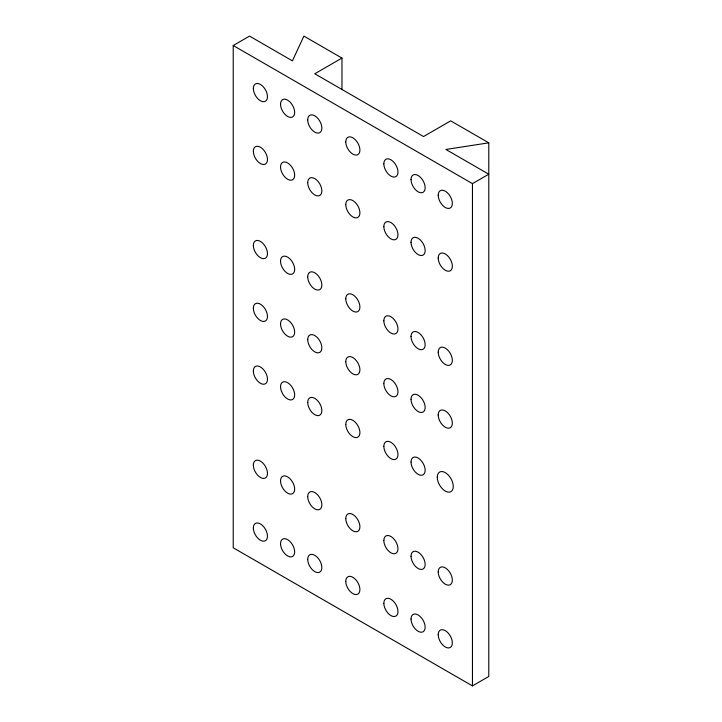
<?xml version="1.0" encoding="UTF-8"?>
<svg xmlns="http://www.w3.org/2000/svg" width="722" height="722" viewBox="0 0 722 722"><rect width="100%" height="100%" fill="white"/><g stroke="black" fill="none" stroke-linecap="round" stroke-linejoin="round"><path stroke-width="1.08" d="M341.966 58.076L314.783 73.77L423.525 136.548L450.708 120.854L488.776 142.83L488.776 676.487L472.459 685.9L233.224 547.781L233.224 45.513L249.541 36.1L292.419 60.856L303.908 36.1L341.966 58.076L341.966 89.609M233.224 45.513L472.459 183.641L488.776 174.219L445.889 149.463L488.776 142.83M472.459 183.641L472.459 685.9M411.026 462.08A10 5.767 60 0 0 421.621 475.266A10 5.767 60 0 0 421.621 461.132A10 5.767 60 0 0 411.026 462.08M280.533 386.739A10 5.767 60 0 0 291.128 399.934A10 5.767 60 0 0 291.128 385.792A10 5.767 60 0 0 280.533 386.739M280.533 480.915A10 5.767 60 0 0 291.128 494.11A10 5.767 60 0 0 291.128 479.968A10 5.767 60 0 0 280.533 480.915M411.026 556.256A10 5.767 60 0 0 421.621 569.441A10 5.767 60 0 0 421.621 555.308A10 5.767 60 0 0 411.026 556.256M411.026 619.034A10 5.767 60 0 0 421.621 632.228A10 5.767 60 0 0 421.621 618.086A10 5.767 60 0 0 411.026 619.034M280.533 543.702A10 5.767 60 0 0 291.128 556.888A10 5.767 60 0 0 291.128 542.754A10 5.767 60 0 0 280.533 543.702M280.533 104.221A10 5.767 60 0 0 291.128 117.406A10 5.767 60 0 0 291.128 103.273A10 5.767 60 0 0 280.533 104.221M411.026 179.561A10 5.767 60 0 0 421.621 192.747A10 5.767 60 0 0 421.621 178.614A10 5.767 60 0 0 411.026 179.561M411.026 242.339A10 5.767 60 0 0 421.621 255.534A10 5.767 60 0 0 421.621 241.392A10 5.767 60 0 0 411.026 242.339M411.026 336.515A10 5.767 60 0 0 421.621 349.701A10 5.767 60 0 0 421.621 335.568A10 5.767 60 0 0 411.026 336.515M280.533 166.999A10 5.767 60 0 0 291.128 180.193A10 5.767 60 0 0 291.128 166.051A10 5.767 60 0 0 280.533 166.999M280.533 261.174A10 5.767 60 0 0 291.128 274.369A10 5.767 60 0 0 291.128 260.227A10 5.767 60 0 0 280.533 261.174M280.533 323.961A10 5.767 60 0 0 291.128 337.147A10 5.767 60 0 0 291.128 323.014A10 5.767 60 0 0 280.533 323.961M411.026 399.293A10 5.767 60 0 0 421.621 412.488A10 5.767 60 0 0 421.621 398.345A10 5.767 60 0 0 411.026 399.293M438.209 634.728A10 5.767 60 0 0 448.813 647.923A10 5.767 60 0 0 448.813 633.79A10 5.767 60 0 0 438.209 634.728M383.833 603.339A10 5.767 60 0 0 394.438 616.534A10 5.767 60 0 0 394.438 602.392A10 5.767 60 0 0 383.833 603.339M345.775 581.363A10 5.767 60 0 0 356.379 594.558A10 5.767 60 0 0 356.379 580.425A10 5.767 60 0 0 345.775 581.363M307.716 559.397A10 5.767 60 0 0 318.321 572.582A10 5.767 60 0 0 318.321 558.449A10 5.767 60 0 0 307.716 559.397M253.341 527.999A10 5.767 60 0 0 263.945 541.193A10 5.767 60 0 0 263.945 527.06A10 5.767 60 0 0 253.341 527.999M253.341 465.221A10 5.767 60 0 0 263.945 478.406A10 5.767 60 0 0 263.945 464.273A10 5.767 60 0 0 253.341 465.221M307.716 496.61A10 5.767 60 0 0 318.321 509.804A10 5.767 60 0 0 318.321 495.662A10 5.767 60 0 0 307.716 496.61M345.775 518.586A10 5.767 60 0 0 356.379 531.771A10 5.767 60 0 0 356.379 517.638A10 5.767 60 0 0 345.775 518.586M383.833 540.561A10 5.767 60 0 0 394.438 553.747A10 5.767 60 0 0 394.438 539.614A10 5.767 60 0 0 383.833 540.561M438.209 571.95A10 5.767 60 0 0 448.813 585.136A10 5.767 60 0 0 448.813 571.003A10 5.767 60 0 0 438.209 571.95M437.27 477.233A11.317 6.534 60 0 0 449.274 492.169A11.317 6.534 60 0 0 449.274 476.168A11.317 6.534 60 0 0 437.27 477.233M383.833 446.386A10 5.767 60 0 0 394.438 459.571A10 5.767 60 0 0 394.438 445.438A10 5.767 60 0 0 383.833 446.386M345.775 424.41A10 5.767 60 0 0 356.379 437.604A10 5.767 60 0 0 356.379 423.462A10 5.767 60 0 0 345.775 424.41M307.716 402.434A10 5.767 60 0 0 318.321 415.628A10 5.767 60 0 0 318.321 401.486A10 5.767 60 0 0 307.716 402.434M253.341 371.045A10 5.767 60 0 0 263.945 384.239A10 5.767 60 0 0 263.945 370.097A10 5.767 60 0 0 253.341 371.045M253.341 308.267A10 5.767 60 0 0 263.945 321.452A10 5.767 60 0 0 263.945 307.319A10 5.767 60 0 0 253.341 308.267M307.716 339.656A10 5.767 60 0 0 318.321 352.841A10 5.767 60 0 0 318.321 338.708A10 5.767 60 0 0 307.716 339.656M345.775 361.632A10 5.767 60 0 0 356.379 374.817A10 5.767 60 0 0 356.379 360.684A10 5.767 60 0 0 345.775 361.632M383.833 383.599A10 5.767 60 0 0 394.438 396.793A10 5.767 60 0 0 394.438 382.651A10 5.767 60 0 0 383.833 383.599M438.209 414.997A10 5.767 60 0 0 448.813 428.182A10 5.767 60 0 0 448.813 414.049A10 5.767 60 0 0 438.209 414.997M438.209 352.21A10 5.767 60 0 0 448.813 365.395A10 5.767 60 0 0 448.813 351.262A10 5.767 60 0 0 438.209 352.21M383.833 320.821A10 5.767 60 0 0 394.438 334.006A10 5.767 60 0 0 394.438 319.873A10 5.767 60 0 0 383.833 320.821M345.775 298.845A10 5.767 60 0 0 356.379 312.03A10 5.767 60 0 0 356.379 297.897A10 5.767 60 0 0 345.775 298.845M307.716 276.869A10 5.767 60 0 0 318.321 290.063A10 5.767 60 0 0 318.321 275.921A10 5.767 60 0 0 307.716 276.869M253.341 245.48A10 5.767 60 0 0 263.945 258.666A10 5.767 60 0 0 263.945 244.532A10 5.767 60 0 0 253.341 245.48M253.341 151.304A10 5.767 60 0 0 263.945 164.499A10 5.767 60 0 0 263.945 150.356A10 5.767 60 0 0 253.341 151.304M307.716 182.693A10 5.767 60 0 0 318.321 195.888A10 5.767 60 0 0 318.321 181.754A10 5.767 60 0 0 307.716 182.693M345.775 204.669A10 5.767 60 0 0 356.379 217.863A10 5.767 60 0 0 356.379 203.721A10 5.767 60 0 0 345.775 204.669M383.833 226.645A10 5.767 60 0 0 394.438 239.83A10 5.767 60 0 0 394.438 225.697A10 5.767 60 0 0 383.833 226.645M438.209 258.034A10 5.767 60 0 0 448.813 271.228A10 5.767 60 0 0 448.813 257.086A10 5.767 60 0 0 438.209 258.034M438.209 195.256A10 5.767 60 0 0 448.813 208.441A10 5.767 60 0 0 448.813 194.308A10 5.767 60 0 0 438.209 195.256M383.833 163.858A10 5.767 60 0 0 394.438 177.052A10 5.767 60 0 0 394.438 162.91A10 5.767 60 0 0 383.833 163.858M345.775 141.891A10 5.767 60 0 0 356.379 155.077A10 5.767 60 0 0 356.379 140.943A10 5.767 60 0 0 345.775 141.891M307.716 119.915A10 5.767 60 0 0 318.321 133.101A10 5.767 60 0 0 318.321 118.968A10 5.767 60 0 0 307.716 119.915M253.341 88.526A10 5.767 60 0 0 263.945 101.712A10 5.767 60 0 0 263.945 87.579A10 5.767 60 0 0 253.341 88.526"/></g></svg>
